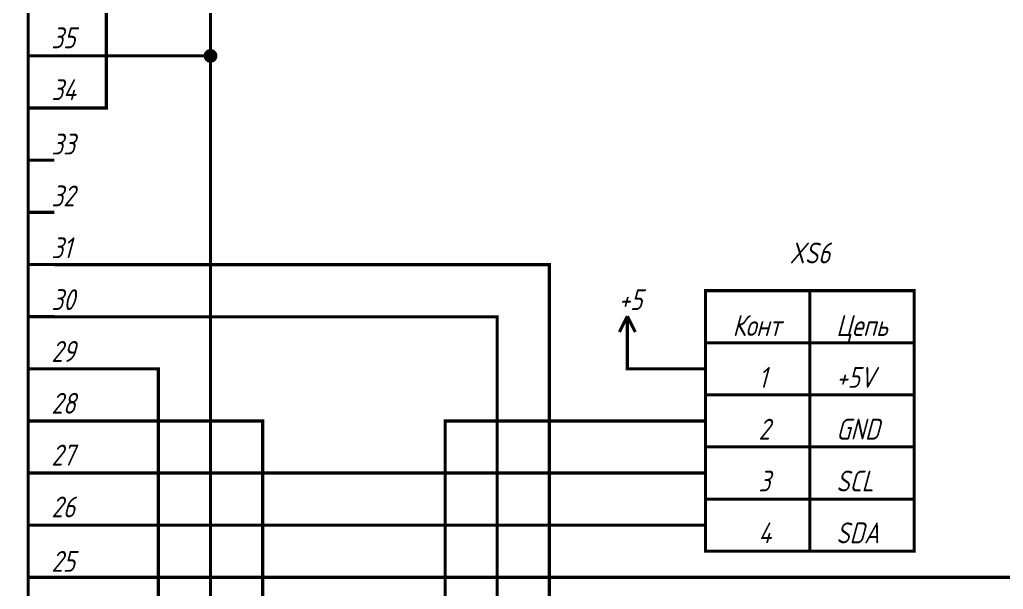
# Paper-space layout 'Layout1' of a CAD drawing. Extents: x -1 to 840, y -1 to 593.
# Drawn here: x 355 to 449.3, y 309.8 to 364.5 of the extents above; entities that cross this region are included whole.
import ezdxf

# ---------------------------------------------------------------- set-up
doc = ezdxf.new("R2010")
doc.units = 0
doc.header["$MEASUREMENT"] = 0
doc.layers.add('Sheet', color=255, linetype='CONTINUOUS')
doc.styles.add('GOST type A0', font='', dxfattribs={"oblique": 15, "height": 3.5})
doc.styles.get('GOST type A0').set_extended_font_data('GOST type A')

psp = doc.layouts.get("Layout1")

# ---------------------------------------------------------------- linework, layer by layer
at = {"layer": 'Sheet', "color": 7}
for points, const_width in [([(728.183, 505.975), (475.759, 505.975), (475.759, 310.999), (358.304, 310.999), (358.304, 310.999)], 0.3), ([(358.304, 355.999), (358.304, 355.999), (363.304, 355.999), (363.304, 418.49), (300.819, 418.49)], 0.3), ([(358.304, 401), (358.304, 401), (373.289, 401), (373.289, 361.001), (373.289, 281.004)], 0.3), ([(372.792, 361.001), (372.792, 361.032), (372.792, 361.048), (372.792, 361.079), (372.807, 361.11), (372.807, 361.125), (372.807, 361.156), (372.823, 361.172), (372.823, 361.203), (372.839, 361.218), (372.854, 361.234), (372.87, 361.265), (372.87, 361.281), (372.885, 361.296), (372.901, 361.312), (372.916, 361.343), (372.932, 361.358), (372.947, 361.374), (372.978, 361.389), (372.994, 361.405), (373.009, 361.42), (373.025, 361.42), (373.056, 361.436), (373.071, 361.451), (373.087, 361.467), (373.118, 361.467), (373.134, 361.483), (373.165, 361.483), (373.18, 361.483), (373.211, 361.498), (373.242, 361.498), (373.258, 361.498), (373.289, 361.498)], 0.3), ([(372.792, 361.001), (372.792, 361.032), (372.792, 361.048), (372.792, 361.079), (372.807, 361.11), (372.807, 361.125), (372.807, 361.156), (372.823, 361.172), (372.823, 361.203), (372.839, 361.218), (372.854, 361.234), (372.87, 361.265), (372.87, 361.281), (372.885, 361.296), (372.901, 361.312), (372.916, 361.343), (372.932, 361.358), (372.947, 361.374), (372.978, 361.389), (372.994, 361.405), (373.009, 361.42), (373.025, 361.42), (373.056, 361.436), (373.071, 361.451), (373.087, 361.467), (373.118, 361.467), (373.134, 361.483), (373.165, 361.483), (373.18, 361.483), (373.211, 361.498), (373.242, 361.498), (373.258, 361.498), (373.289, 361.498)], 0.3), ([(372.792, 361.001), (372.792, 361.032), (372.792, 361.048), (372.792, 361.079), (372.807, 361.11), (372.807, 361.125), (372.807, 361.156), (372.823, 361.172), (372.823, 361.203), (372.839, 361.218), (372.854, 361.234), (372.87, 361.265), (372.87, 361.281), (372.885, 361.296), (372.901, 361.312), (372.916, 361.343), (372.932, 361.358), (372.947, 361.374), (372.978, 361.389), (372.994, 361.405), (373.009, 361.42), (373.025, 361.42), (373.056, 361.436), (373.071, 361.451), (373.087, 361.467), (373.118, 361.467), (373.134, 361.483), (373.165, 361.483), (373.18, 361.483), (373.211, 361.498), (373.242, 361.498), (373.258, 361.498), (373.289, 361.498)], 0.3), ([(372.792, 361.001), (372.792, 361.032), (372.792, 361.048), (372.792, 361.079), (372.807, 361.11), (372.807, 361.125), (372.807, 361.156), (372.823, 361.172), (372.823, 361.203), (372.839, 361.218), (372.854, 361.234), (372.87, 361.265), (372.87, 361.281), (372.885, 361.296), (372.901, 361.312), (372.916, 361.343), (372.932, 361.358), (372.947, 361.374), (372.978, 361.389), (372.994, 361.405), (373.009, 361.42), (373.025, 361.42), (373.056, 361.436), (373.071, 361.451), (373.087, 361.467), (373.118, 361.467), (373.134, 361.483), (373.165, 361.483), (373.18, 361.483), (373.211, 361.498), (373.242, 361.498), (373.258, 361.498), (373.289, 361.498)], 0.3), ([(372.792, 361.001), (372.792, 361.032), (372.792, 361.048), (372.792, 361.079), (372.807, 361.11), (372.807, 361.125), (372.807, 361.156), (372.823, 361.172), (372.823, 361.203), (372.839, 361.218), (372.854, 361.234), (372.87, 361.265), (372.87, 361.281), (372.885, 361.296), (372.901, 361.312), (372.916, 361.343), (372.932, 361.358), (372.947, 361.374), (372.978, 361.389), (372.994, 361.405), (373.009, 361.42), (373.025, 361.42), (373.056, 361.436), (373.071, 361.451), (373.087, 361.467), (373.118, 361.467), (373.134, 361.483), (373.165, 361.483), (373.18, 361.483), (373.211, 361.498), (373.242, 361.498), (373.258, 361.498), (373.289, 361.498)], 0.0991), ([(372.792, 361.001), (372.792, 361.032), (372.792, 361.048), (372.792, 361.079), (372.807, 361.11), (372.807, 361.125), (372.807, 361.156), (372.823, 361.172), (372.823, 361.203), (372.839, 361.218), (372.854, 361.234), (372.87, 361.265), (372.87, 361.281), (372.885, 361.296), (372.901, 361.312), (372.916, 361.343), (372.932, 361.358), (372.947, 361.374), (372.978, 361.389), (372.994, 361.405), (373.009, 361.42), (373.025, 361.42), (373.056, 361.436), (373.071, 361.451), (373.087, 361.467), (373.118, 361.467), (373.134, 361.483), (373.165, 361.483), (373.18, 361.483), (373.211, 361.498), (373.242, 361.498), (373.258, 361.498), (373.289, 361.498)], 0.0991), ([(372.792, 361.001), (372.792, 361.032), (372.792, 361.048), (372.792, 361.079), (372.807, 361.11), (372.807, 361.125), (372.807, 361.156), (372.823, 361.172), (372.823, 361.203), (372.839, 361.218), (372.854, 361.234), (372.87, 361.265), (372.87, 361.281), (372.885, 361.296), (372.901, 361.312), (372.916, 361.343), (372.932, 361.358), (372.947, 361.374), (372.978, 361.389), (372.994, 361.405), (373.009, 361.42), (373.025, 361.42), (373.056, 361.436), (373.071, 361.451), (373.087, 361.467), (373.118, 361.467), (373.134, 361.483), (373.165, 361.483), (373.18, 361.483), (373.211, 361.498), (373.242, 361.498), (373.258, 361.498), (373.289, 361.498)], 0.0991), ([(372.792, 361.001), (372.792, 361.032), (372.792, 361.048), (372.792, 361.079), (372.807, 361.11), (372.807, 361.125), (372.807, 361.156), (372.823, 361.172), (372.823, 361.203), (372.839, 361.218), (372.854, 361.234), (372.87, 361.265), (372.87, 361.281), (372.885, 361.296), (372.901, 361.312), (372.916, 361.343), (372.932, 361.358), (372.947, 361.374), (372.978, 361.389), (372.994, 361.405), (373.009, 361.42), (373.025, 361.42), (373.056, 361.436), (373.071, 361.451), (373.087, 361.467), (373.118, 361.467), (373.134, 361.483), (373.165, 361.483), (373.18, 361.483), (373.211, 361.498), (373.242, 361.498), (373.258, 361.498), (373.289, 361.498)], 0.0991), ([(373.289, 361.498), (373.289, 361.498)], 0.3), ([(373.289, 361.498), (373.32, 361.498), (373.335, 361.498), (373.366, 361.498), (373.398, 361.483), (373.413, 361.483), (373.444, 361.483), (373.46, 361.467), (373.491, 361.467), (373.506, 361.451), (373.537, 361.436), (373.553, 361.42), (373.568, 361.42), (373.599, 361.405), (373.615, 361.389), (373.63, 361.374), (373.646, 361.358), (373.662, 361.343), (373.677, 361.312), (373.693, 361.296), (373.708, 361.281), (373.724, 361.265), (373.739, 361.234), (373.755, 361.218), (373.755, 361.203), (373.77, 361.172), (373.77, 361.156), (373.786, 361.125), (373.786, 361.11), (373.801, 361.079), (373.801, 361.048), (373.801, 361.032), (373.801, 361.001)], 0.3), ([(373.289, 361.498), (373.289, 361.498)], 0.3), ([(373.289, 361.498), (373.32, 361.498), (373.335, 361.498), (373.366, 361.498), (373.398, 361.483), (373.413, 361.483), (373.444, 361.483), (373.46, 361.467), (373.491, 361.467), (373.506, 361.451), (373.537, 361.436), (373.553, 361.42), (373.568, 361.42), (373.599, 361.405), (373.615, 361.389), (373.63, 361.374), (373.646, 361.358), (373.662, 361.343), (373.677, 361.312), (373.693, 361.296), (373.708, 361.281), (373.724, 361.265), (373.739, 361.234), (373.755, 361.218), (373.755, 361.203), (373.77, 361.172), (373.77, 361.156), (373.786, 361.125), (373.786, 361.11), (373.801, 361.079), (373.801, 361.048), (373.801, 361.032), (373.801, 361.001)], 0.3), ([(373.289, 361.498), (373.289, 361.498)], 0.3), ([(373.289, 361.498), (373.32, 361.498), (373.335, 361.498), (373.366, 361.498), (373.398, 361.483), (373.413, 361.483), (373.444, 361.483), (373.46, 361.467), (373.491, 361.467), (373.506, 361.451), (373.537, 361.436), (373.553, 361.42), (373.568, 361.42), (373.599, 361.405), (373.615, 361.389), (373.63, 361.374), (373.646, 361.358), (373.662, 361.343), (373.677, 361.312), (373.693, 361.296), (373.708, 361.281), (373.724, 361.265), (373.739, 361.234), (373.755, 361.218), (373.755, 361.203), (373.77, 361.172), (373.77, 361.156), (373.786, 361.125), (373.786, 361.11), (373.801, 361.079), (373.801, 361.048), (373.801, 361.032), (373.801, 361.001)], 0.3), ([(373.289, 361.498), (373.289, 361.498)], 0.3), ([(373.289, 361.498), (373.32, 361.498), (373.335, 361.498), (373.366, 361.498), (373.398, 361.483), (373.413, 361.483), (373.444, 361.483), (373.46, 361.467), (373.491, 361.467), (373.506, 361.451), (373.537, 361.436), (373.553, 361.42), (373.568, 361.42), (373.599, 361.405), (373.615, 361.389), (373.63, 361.374), (373.646, 361.358), (373.662, 361.343), (373.677, 361.312), (373.693, 361.296), (373.708, 361.281), (373.724, 361.265), (373.739, 361.234), (373.755, 361.218), (373.755, 361.203), (373.77, 361.172), (373.77, 361.156), (373.786, 361.125), (373.786, 361.11), (373.801, 361.079), (373.801, 361.048), (373.801, 361.032), (373.801, 361.001)], 0.3), ([(373.289, 361.498), (373.289, 361.498)], 0.0991), ([(373.289, 361.498), (373.32, 361.498), (373.335, 361.498), (373.366, 361.498), (373.398, 361.483), (373.413, 361.483), (373.444, 361.483), (373.46, 361.467), (373.491, 361.467), (373.506, 361.451), (373.537, 361.436), (373.553, 361.42), (373.568, 361.42), (373.599, 361.405), (373.615, 361.389), (373.63, 361.374), (373.646, 361.358), (373.662, 361.343), (373.677, 361.312), (373.693, 361.296), (373.708, 361.281), (373.724, 361.265), (373.739, 361.234), (373.755, 361.218), (373.755, 361.203), (373.77, 361.172), (373.77, 361.156), (373.786, 361.125), (373.786, 361.11), (373.801, 361.079), (373.801, 361.048), (373.801, 361.032), (373.801, 361.001)], 0.0991), ([(373.289, 361.498), (373.289, 361.498)], 0.0991), ([(373.289, 361.498), (373.32, 361.498), (373.335, 361.498), (373.366, 361.498), (373.398, 361.483), (373.413, 361.483), (373.444, 361.483), (373.46, 361.467), (373.491, 361.467), (373.506, 361.451), (373.537, 361.436), (373.553, 361.42), (373.568, 361.42), (373.599, 361.405), (373.615, 361.389), (373.63, 361.374), (373.646, 361.358), (373.662, 361.343), (373.677, 361.312), (373.693, 361.296), (373.708, 361.281), (373.724, 361.265), (373.739, 361.234), (373.755, 361.218), (373.755, 361.203), (373.77, 361.172), (373.77, 361.156), (373.786, 361.125), (373.786, 361.11), (373.801, 361.079), (373.801, 361.048), (373.801, 361.032), (373.801, 361.001)], 0.0991), ([(373.289, 361.498), (373.289, 361.498)], 0.0991), ([(373.289, 361.498), (373.32, 361.498), (373.335, 361.498), (373.366, 361.498), (373.398, 361.483), (373.413, 361.483), (373.444, 361.483), (373.46, 361.467), (373.491, 361.467), (373.506, 361.451), (373.537, 361.436), (373.553, 361.42), (373.568, 361.42), (373.599, 361.405), (373.615, 361.389), (373.63, 361.374), (373.646, 361.358), (373.662, 361.343), (373.677, 361.312), (373.693, 361.296), (373.708, 361.281), (373.724, 361.265), (373.739, 361.234), (373.755, 361.218), (373.755, 361.203), (373.77, 361.172), (373.77, 361.156), (373.786, 361.125), (373.786, 361.11), (373.801, 361.079), (373.801, 361.048), (373.801, 361.032), (373.801, 361.001)], 0.0991), ([(373.289, 361.498), (373.289, 361.498)], 0.0991), ([(373.289, 361.498), (373.32, 361.498), (373.335, 361.498), (373.366, 361.498), (373.398, 361.483), (373.413, 361.483), (373.444, 361.483), (373.46, 361.467), (373.491, 361.467), (373.506, 361.451), (373.537, 361.436), (373.553, 361.42), (373.568, 361.42), (373.599, 361.405), (373.615, 361.389), (373.63, 361.374), (373.646, 361.358), (373.662, 361.343), (373.677, 361.312), (373.693, 361.296), (373.708, 361.281), (373.724, 361.265), (373.739, 361.234), (373.755, 361.218), (373.755, 361.203), (373.77, 361.172), (373.77, 361.156), (373.786, 361.125), (373.786, 361.11), (373.801, 361.079), (373.801, 361.048), (373.801, 361.032), (373.801, 361.001)], 0.0991), ([(355.804, 361.001), (358.304, 361.001)], 0.3), ([(358.304, 361.001), (358.304, 361.001), (373.289, 361.001)], 0.3), ([(373.289, 360.488), (373.258, 360.488), (373.242, 360.488), (373.211, 360.488), (373.18, 360.504), (373.165, 360.504), (373.134, 360.519), (373.118, 360.519), (373.087, 360.535), (373.071, 360.535), (373.056, 360.551), (373.025, 360.566), (373.009, 360.582), (372.994, 360.597), (372.978, 360.613), (372.947, 360.628), (372.932, 360.644), (372.916, 360.659), (372.901, 360.675), (372.885, 360.69), (372.87, 360.721), (372.87, 360.737), (372.854, 360.752), (372.839, 360.784), (372.823, 360.799), (372.823, 360.83), (372.807, 360.846), (372.807, 360.877), (372.807, 360.892), (372.792, 360.923), (372.792, 360.954), (372.792, 360.97), (372.792, 361.001)], 0.3), ([(372.792, 361.001), (372.792, 361.001)], 0.3), ([(373.289, 360.488), (373.258, 360.488), (373.242, 360.488), (373.211, 360.488), (373.18, 360.504), (373.165, 360.504), (373.134, 360.519), (373.118, 360.519), (373.087, 360.535), (373.071, 360.535), (373.056, 360.551), (373.025, 360.566), (373.009, 360.582), (372.994, 360.597), (372.978, 360.613), (372.947, 360.628), (372.932, 360.644), (372.916, 360.659), (372.901, 360.675), (372.885, 360.69), (372.87, 360.721), (372.87, 360.737), (372.854, 360.752), (372.839, 360.784), (372.823, 360.799), (372.823, 360.83), (372.807, 360.846), (372.807, 360.877), (372.807, 360.892), (372.792, 360.923), (372.792, 360.954), (372.792, 360.97), (372.792, 361.001)], 0.3), ([(372.792, 361.001), (372.792, 361.001)], 0.3), ([(373.289, 360.488), (373.258, 360.488), (373.242, 360.488), (373.211, 360.488), (373.18, 360.504), (373.165, 360.504), (373.134, 360.519), (373.118, 360.519), (373.087, 360.535), (373.071, 360.535), (373.056, 360.551), (373.025, 360.566), (373.009, 360.582), (372.994, 360.597), (372.978, 360.613), (372.947, 360.628), (372.932, 360.644), (372.916, 360.659), (372.901, 360.675), (372.885, 360.69), (372.87, 360.721), (372.87, 360.737), (372.854, 360.752), (372.839, 360.784), (372.823, 360.799), (372.823, 360.83), (372.807, 360.846), (372.807, 360.877), (372.807, 360.892), (372.792, 360.923), (372.792, 360.954), (372.792, 360.97), (372.792, 361.001)], 0.3), ([(372.792, 361.001), (372.792, 361.001)], 0.3), ([(373.289, 360.488), (373.258, 360.488), (373.242, 360.488), (373.211, 360.488), (373.18, 360.504), (373.165, 360.504), (373.134, 360.519), (373.118, 360.519), (373.087, 360.535), (373.071, 360.535), (373.056, 360.551), (373.025, 360.566), (373.009, 360.582), (372.994, 360.597), (372.978, 360.613), (372.947, 360.628), (372.932, 360.644), (372.916, 360.659), (372.901, 360.675), (372.885, 360.69), (372.87, 360.721), (372.87, 360.737), (372.854, 360.752), (372.839, 360.784), (372.823, 360.799), (372.823, 360.83), (372.807, 360.846), (372.807, 360.877), (372.807, 360.892), (372.792, 360.923), (372.792, 360.954), (372.792, 360.97), (372.792, 361.001)], 0.3), ([(372.792, 361.001), (372.792, 361.001)], 0.3), ([(373.289, 360.488), (373.258, 360.488), (373.242, 360.488), (373.211, 360.488), (373.18, 360.504), (373.165, 360.504), (373.134, 360.519), (373.118, 360.519), (373.087, 360.535), (373.071, 360.535), (373.056, 360.551), (373.025, 360.566), (373.009, 360.582), (372.994, 360.597), (372.978, 360.613), (372.947, 360.628), (372.932, 360.644), (372.916, 360.659), (372.901, 360.675), (372.885, 360.69), (372.87, 360.721), (372.87, 360.737), (372.854, 360.752), (372.839, 360.784), (372.823, 360.799), (372.823, 360.83), (372.807, 360.846), (372.807, 360.877), (372.807, 360.892), (372.792, 360.923), (372.792, 360.954), (372.792, 360.97), (372.792, 361.001)], 0.0991), ([(372.792, 361.001), (372.792, 361.001)], 0.0991), ([(373.289, 360.488), (373.258, 360.488), (373.242, 360.488), (373.211, 360.488), (373.18, 360.504), (373.165, 360.504), (373.134, 360.519), (373.118, 360.519), (373.087, 360.535), (373.071, 360.535), (373.056, 360.551), (373.025, 360.566), (373.009, 360.582), (372.994, 360.597), (372.978, 360.613), (372.947, 360.628), (372.932, 360.644), (372.916, 360.659), (372.901, 360.675), (372.885, 360.69), (372.87, 360.721), (372.87, 360.737), (372.854, 360.752), (372.839, 360.784), (372.823, 360.799), (372.823, 360.83), (372.807, 360.846), (372.807, 360.877), (372.807, 360.892), (372.792, 360.923), (372.792, 360.954), (372.792, 360.97), (372.792, 361.001)], 0.0991), ([(372.792, 361.001), (372.792, 361.001)], 0.0991), ([(373.289, 360.488), (373.258, 360.488), (373.242, 360.488), (373.211, 360.488), (373.18, 360.504), (373.165, 360.504), (373.134, 360.519), (373.118, 360.519), (373.087, 360.535), (373.071, 360.535), (373.056, 360.551), (373.025, 360.566), (373.009, 360.582), (372.994, 360.597), (372.978, 360.613), (372.947, 360.628), (372.932, 360.644), (372.916, 360.659), (372.901, 360.675), (372.885, 360.69), (372.87, 360.721), (372.87, 360.737), (372.854, 360.752), (372.839, 360.784), (372.823, 360.799), (372.823, 360.83), (372.807, 360.846), (372.807, 360.877), (372.807, 360.892), (372.792, 360.923), (372.792, 360.954), (372.792, 360.97), (372.792, 361.001)], 0.0991), ([(372.792, 361.001), (372.792, 361.001)], 0.0991), ([(373.289, 360.488), (373.258, 360.488), (373.242, 360.488), (373.211, 360.488), (373.18, 360.504), (373.165, 360.504), (373.134, 360.519), (373.118, 360.519), (373.087, 360.535), (373.071, 360.535), (373.056, 360.551), (373.025, 360.566), (373.009, 360.582), (372.994, 360.597), (372.978, 360.613), (372.947, 360.628), (372.932, 360.644), (372.916, 360.659), (372.901, 360.675), (372.885, 360.69), (372.87, 360.721), (372.87, 360.737), (372.854, 360.752), (372.839, 360.784), (372.823, 360.799), (372.823, 360.83), (372.807, 360.846), (372.807, 360.877), (372.807, 360.892), (372.792, 360.923), (372.792, 360.954), (372.792, 360.97), (372.792, 361.001)], 0.0991), ([(372.792, 361.001), (372.792, 361.001)], 0.0991), ([(373.801, 361.001), (373.801, 360.97), (373.801, 360.954), (373.801, 360.923), (373.786, 360.892), (373.786, 360.877), (373.77, 360.846), (373.77, 360.83), (373.755, 360.799), (373.755, 360.784), (373.739, 360.752), (373.724, 360.737), (373.708, 360.721), (373.693, 360.69), (373.677, 360.675), (373.662, 360.659), (373.646, 360.644), (373.63, 360.628), (373.615, 360.613), (373.599, 360.597), (373.568, 360.582), (373.553, 360.566), (373.537, 360.551), (373.506, 360.535), (373.491, 360.535), (373.46, 360.519), (373.444, 360.519), (373.413, 360.504), (373.398, 360.504), (373.366, 360.488), (373.335, 360.488), (373.32, 360.488), (373.289, 360.488)], 0.3), ([(373.801, 361.001), (373.801, 360.97), (373.801, 360.954), (373.801, 360.923), (373.786, 360.892), (373.786, 360.877), (373.77, 360.846), (373.77, 360.83), (373.755, 360.799), (373.755, 360.784), (373.739, 360.752), (373.724, 360.737), (373.708, 360.721), (373.693, 360.69), (373.677, 360.675), (373.662, 360.659), (373.646, 360.644), (373.63, 360.628), (373.615, 360.613), (373.599, 360.597), (373.568, 360.582), (373.553, 360.566), (373.537, 360.551), (373.506, 360.535), (373.491, 360.535), (373.46, 360.519), (373.444, 360.519), (373.413, 360.504), (373.398, 360.504), (373.366, 360.488), (373.335, 360.488), (373.32, 360.488), (373.289, 360.488)], 0.3), ([(373.801, 361.001), (373.801, 360.97), (373.801, 360.954), (373.801, 360.923), (373.786, 360.892), (373.786, 360.877), (373.77, 360.846), (373.77, 360.83), (373.755, 360.799), (373.755, 360.784), (373.739, 360.752), (373.724, 360.737), (373.708, 360.721), (373.693, 360.69), (373.677, 360.675), (373.662, 360.659), (373.646, 360.644), (373.63, 360.628), (373.615, 360.613), (373.599, 360.597), (373.568, 360.582), (373.553, 360.566), (373.537, 360.551), (373.506, 360.535), (373.491, 360.535), (373.46, 360.519), (373.444, 360.519), (373.413, 360.504), (373.398, 360.504), (373.366, 360.488), (373.335, 360.488), (373.32, 360.488), (373.289, 360.488)], 0.3), ([(373.801, 361.001), (373.801, 360.97), (373.801, 360.954), (373.801, 360.923), (373.786, 360.892), (373.786, 360.877), (373.77, 360.846), (373.77, 360.83), (373.755, 360.799), (373.755, 360.784), (373.739, 360.752), (373.724, 360.737), (373.708, 360.721), (373.693, 360.69), (373.677, 360.675), (373.662, 360.659), (373.646, 360.644), (373.63, 360.628), (373.615, 360.613), (373.599, 360.597), (373.568, 360.582), (373.553, 360.566), (373.537, 360.551), (373.506, 360.535), (373.491, 360.535), (373.46, 360.519), (373.444, 360.519), (373.413, 360.504), (373.398, 360.504), (373.366, 360.488), (373.335, 360.488), (373.32, 360.488), (373.289, 360.488)], 0.3), ([(373.801, 361.001), (373.801, 360.97), (373.801, 360.954), (373.801, 360.923), (373.786, 360.892), (373.786, 360.877), (373.77, 360.846), (373.77, 360.83), (373.755, 360.799), (373.755, 360.784), (373.739, 360.752), (373.724, 360.737), (373.708, 360.721), (373.693, 360.69), (373.677, 360.675), (373.662, 360.659), (373.646, 360.644), (373.63, 360.628), (373.615, 360.613), (373.599, 360.597), (373.568, 360.582), (373.553, 360.566), (373.537, 360.551), (373.506, 360.535), (373.491, 360.535), (373.46, 360.519), (373.444, 360.519), (373.413, 360.504), (373.398, 360.504), (373.366, 360.488), (373.335, 360.488), (373.32, 360.488), (373.289, 360.488)], 0.0991), ([(373.801, 361.001), (373.801, 360.97), (373.801, 360.954), (373.801, 360.923), (373.786, 360.892), (373.786, 360.877), (373.77, 360.846), (373.77, 360.83), (373.755, 360.799), (373.755, 360.784), (373.739, 360.752), (373.724, 360.737), (373.708, 360.721), (373.693, 360.69), (373.677, 360.675), (373.662, 360.659), (373.646, 360.644), (373.63, 360.628), (373.615, 360.613), (373.599, 360.597), (373.568, 360.582), (373.553, 360.566), (373.537, 360.551), (373.506, 360.535), (373.491, 360.535), (373.46, 360.519), (373.444, 360.519), (373.413, 360.504), (373.398, 360.504), (373.366, 360.488), (373.335, 360.488), (373.32, 360.488), (373.289, 360.488)], 0.0991), ([(373.801, 361.001), (373.801, 360.97), (373.801, 360.954), (373.801, 360.923), (373.786, 360.892), (373.786, 360.877), (373.77, 360.846), (373.77, 360.83), (373.755, 360.799), (373.755, 360.784), (373.739, 360.752), (373.724, 360.737), (373.708, 360.721), (373.693, 360.69), (373.677, 360.675), (373.662, 360.659), (373.646, 360.644), (373.63, 360.628), (373.615, 360.613), (373.599, 360.597), (373.568, 360.582), (373.553, 360.566), (373.537, 360.551), (373.506, 360.535), (373.491, 360.535), (373.46, 360.519), (373.444, 360.519), (373.413, 360.504), (373.398, 360.504), (373.366, 360.488), (373.335, 360.488), (373.32, 360.488), (373.289, 360.488)], 0.0991), ([(373.801, 361.001), (373.801, 360.97), (373.801, 360.954), (373.801, 360.923), (373.786, 360.892), (373.786, 360.877), (373.77, 360.846), (373.77, 360.83), (373.755, 360.799), (373.755, 360.784), (373.739, 360.752), (373.724, 360.737), (373.708, 360.721), (373.693, 360.69), (373.677, 360.675), (373.662, 360.659), (373.646, 360.644), (373.63, 360.628), (373.615, 360.613), (373.599, 360.597), (373.568, 360.582), (373.553, 360.566), (373.537, 360.551), (373.506, 360.535), (373.491, 360.535), (373.46, 360.519), (373.444, 360.519), (373.413, 360.504), (373.398, 360.504), (373.366, 360.488), (373.335, 360.488), (373.32, 360.488), (373.289, 360.488)], 0.0991), ([(373.801, 361.001), (373.801, 361.001), (373.801, 361.001), (373.801, 361.001), (373.801, 361.001), (373.801, 361.001), (373.801, 361.001), (373.801, 361.001), (373.801, 361.001), (373.801, 361.001), (373.801, 361.001), (373.801, 361.001), (373.801, 361.001), (373.801, 361.001), (373.801, 361.001), (373.801, 361.001), (373.801, 361.001), (373.801, 361.001), (373.801, 361.001), (373.801, 361.001), (373.801, 361.001), (373.801, 361.001), (373.801, 361.001), (373.801, 361.001), (373.801, 361.001), (373.801, 361.001), (373.801, 361.001), (373.801, 361.001), (373.801, 361.001), (373.801, 361.001), (373.801, 361.001), (373.801, 361.001), (373.801, 361.001)], 0.3), ([(373.801, 361.001), (373.801, 361.001)], 0.3), ([(373.801, 361.001), (373.801, 361.001), (373.801, 361.001), (373.801, 361.001), (373.801, 361.001), (373.801, 361.001), (373.801, 361.001), (373.801, 361.001), (373.801, 361.001), (373.801, 361.001), (373.801, 361.001), (373.801, 361.001), (373.801, 361.001), (373.801, 361.001), (373.801, 361.001), (373.801, 361.001), (373.801, 361.001), (373.801, 361.001), (373.801, 361.001), (373.801, 361.001), (373.801, 361.001), (373.801, 361.001), (373.801, 361.001), (373.801, 361.001), (373.801, 361.001), (373.801, 361.001), (373.801, 361.001), (373.801, 361.001), (373.801, 361.001), (373.801, 361.001), (373.801, 361.001), (373.801, 361.001), (373.801, 361.001)], 0.3), ([(373.801, 361.001), (373.801, 361.001)], 0.3), ([(373.801, 361.001), (373.801, 361.001), (373.801, 361.001), (373.801, 361.001), (373.801, 361.001), (373.801, 361.001), (373.801, 361.001), (373.801, 361.001), (373.801, 361.001), (373.801, 361.001), (373.801, 361.001), (373.801, 361.001), (373.801, 361.001), (373.801, 361.001), (373.801, 361.001), (373.801, 361.001), (373.801, 361.001), (373.801, 361.001), (373.801, 361.001), (373.801, 361.001), (373.801, 361.001), (373.801, 361.001), (373.801, 361.001), (373.801, 361.001), (373.801, 361.001), (373.801, 361.001), (373.801, 361.001), (373.801, 361.001), (373.801, 361.001), (373.801, 361.001), (373.801, 361.001), (373.801, 361.001), (373.801, 361.001)], 0.3), ([(373.801, 361.001), (373.801, 361.001)], 0.3), ([(373.801, 361.001), (373.801, 361.001), (373.801, 361.001), (373.801, 361.001), (373.801, 361.001), (373.801, 361.001), (373.801, 361.001), (373.801, 361.001), (373.801, 361.001), (373.801, 361.001), (373.801, 361.001), (373.801, 361.001), (373.801, 361.001), (373.801, 361.001), (373.801, 361.001), (373.801, 361.001), (373.801, 361.001), (373.801, 361.001), (373.801, 361.001), (373.801, 361.001), (373.801, 361.001), (373.801, 361.001), (373.801, 361.001), (373.801, 361.001), (373.801, 361.001), (373.801, 361.001), (373.801, 361.001), (373.801, 361.001), (373.801, 361.001), (373.801, 361.001), (373.801, 361.001), (373.801, 361.001), (373.801, 361.001)], 0.3), ([(373.801, 361.001), (373.801, 361.001)], 0.3), ([(373.801, 361.001), (373.801, 361.001), (373.801, 361.001), (373.801, 361.001), (373.801, 361.001), (373.801, 361.001), (373.801, 361.001), (373.801, 361.001), (373.801, 361.001), (373.801, 361.001), (373.801, 361.001), (373.801, 361.001), (373.801, 361.001), (373.801, 361.001), (373.801, 361.001), (373.801, 361.001), (373.801, 361.001), (373.801, 361.001), (373.801, 361.001), (373.801, 361.001), (373.801, 361.001), (373.801, 361.001), (373.801, 361.001), (373.801, 361.001), (373.801, 361.001), (373.801, 361.001), (373.801, 361.001), (373.801, 361.001), (373.801, 361.001), (373.801, 361.001), (373.801, 361.001), (373.801, 361.001), (373.801, 361.001)], 0.0991), ([(373.801, 361.001), (373.801, 361.001)], 0.0991), ([(373.801, 361.001), (373.801, 361.001), (373.801, 361.001), (373.801, 361.001), (373.801, 361.001), (373.801, 361.001), (373.801, 361.001), (373.801, 361.001), (373.801, 361.001), (373.801, 361.001), (373.801, 361.001), (373.801, 361.001), (373.801, 361.001), (373.801, 361.001), (373.801, 361.001), (373.801, 361.001), (373.801, 361.001), (373.801, 361.001), (373.801, 361.001), (373.801, 361.001), (373.801, 361.001), (373.801, 361.001), (373.801, 361.001), (373.801, 361.001), (373.801, 361.001), (373.801, 361.001), (373.801, 361.001), (373.801, 361.001), (373.801, 361.001), (373.801, 361.001), (373.801, 361.001), (373.801, 361.001), (373.801, 361.001)], 0.0991), ([(373.801, 361.001), (373.801, 361.001)], 0.0991), ([(373.801, 361.001), (373.801, 361.001), (373.801, 361.001), (373.801, 361.001), (373.801, 361.001), (373.801, 361.001), (373.801, 361.001), (373.801, 361.001), (373.801, 361.001), (373.801, 361.001), (373.801, 361.001), (373.801, 361.001), (373.801, 361.001), (373.801, 361.001), (373.801, 361.001), (373.801, 361.001), (373.801, 361.001), (373.801, 361.001), (373.801, 361.001), (373.801, 361.001), (373.801, 361.001), (373.801, 361.001), (373.801, 361.001), (373.801, 361.001), (373.801, 361.001), (373.801, 361.001), (373.801, 361.001), (373.801, 361.001), (373.801, 361.001), (373.801, 361.001), (373.801, 361.001), (373.801, 361.001), (373.801, 361.001)], 0.0991), ([(373.801, 361.001), (373.801, 361.001)], 0.0991), ([(373.801, 361.001), (373.801, 361.001), (373.801, 361.001), (373.801, 361.001), (373.801, 361.001), (373.801, 361.001), (373.801, 361.001), (373.801, 361.001), (373.801, 361.001), (373.801, 361.001), (373.801, 361.001), (373.801, 361.001), (373.801, 361.001), (373.801, 361.001), (373.801, 361.001), (373.801, 361.001), (373.801, 361.001), (373.801, 361.001), (373.801, 361.001), (373.801, 361.001), (373.801, 361.001), (373.801, 361.001), (373.801, 361.001), (373.801, 361.001), (373.801, 361.001), (373.801, 361.001), (373.801, 361.001), (373.801, 361.001), (373.801, 361.001), (373.801, 361.001), (373.801, 361.001), (373.801, 361.001), (373.801, 361.001)], 0.0991), ([(373.801, 361.001), (373.801, 361.001)], 0.0991), ([(358.304, 330.99), (358.304, 330.99), (368.289, 330.99), (368.289, 265.998), (275.835, 265.998), (275.835, 355.999), (153.365, 355.999)], 0.3), ([(355.804, 355.999), (358.304, 355.999)], 0.3), ([(355.804, 350.997), (358.304, 350.997)], 0.3), ([(153.365, 345.996), (270.835, 345.996), (270.835, 260.997), (378.289, 260.997), (378.289, 325.989), (358.304, 325.989), (358.304, 325.989)], 0.3), ([(355.804, 345.996), (358.304, 345.996)], 0.3), ([(355.804, 340.994), (358.304, 340.994)], 0.3), ([(658.213, 265.983), (663.213, 265.983), (663.213, 280.988), (405.789, 280.988), (405.789, 340.978), (358.304, 340.978)], 0.3), ([(430.774, 338.493), (430.774, 313.5)], 0.3), ([(355.804, 335.992), (358.304, 335.992)], 0.3), ([(658.213, 260.981), (665.698, 260.981), (665.698, 285.99), (400.789, 285.99), (400.789, 335.977), (358.304, 335.977)], 0.3), ([(413.274, 336.039), (412.513, 334.516)], 0.3), ([(413.274, 336.039), (414.034, 334.516)], 0.3), ([(413.274, 333.491), (413.274, 336.039)], 0.3), ([(413.274, 333.491), (413.274, 330.99), (418.274, 330.99)], 0.3), ([(420.774, 333.491), (440.774, 333.491)], 0.3), ([(355.804, 330.99), (358.304, 330.99)], 0.3), ([(420.774, 330.99), (418.274, 330.99)], 0.3), ([(420.774, 328.489), (440.774, 328.489)], 0.3), ([(355.804, 325.989), (358.304, 325.989)], 0.3), ([(418.274, 325.989), (395.789, 325.989), (395.789, 300.995), (395.789, 281.004), (395.789, 265.998)], 0.3), ([(420.774, 325.989), (418.274, 325.989)], 0.3), ([(420.774, 323.503), (440.774, 323.503)], 0.3), ([(355.804, 321.002), (358.304, 321.002)], 0.3), ([(358.304, 321.002), (358.304, 321.002), (418.274, 321.002)], 0.3), ([(420.774, 321.002), (418.274, 321.002)], 0.3), ([(420.774, 318.501), (440.774, 318.501)], 0.3), ([(355.804, 316.001), (358.304, 316.001)], 0.3), ([(358.304, 316.001), (358.304, 316.001), (418.274, 316.001)], 0.3), ([(420.774, 316.001), (418.274, 316.001)], 0.3), ([(355.804, 310.999), (358.304, 310.999)], 0.3)]:
    psp.add_lwpolyline(points, dxfattribs=dict(at, const_width=const_width))
at = {"layer": 'Sheet', "color": 7, "const_width": 0.3}
for points in [[(310.819, 411.003), (355.804, 411.003), (355.804, 295.993), (310.819, 295.993), (310.819, 411.003)], [(420.774, 338.493), (440.774, 338.493), (440.774, 313.5), (420.774, 313.5), (420.774, 338.493)]]:
    psp.add_lwpolyline(points, close=True, dxfattribs=at)
at = {"layer": 'Sheet', "color": 7, "const_width": 0.508}
psp.add_lwpolyline([(373.017, 361.003, 1), (373.525, 361.003, 1)], format="xyb", close=True, dxfattribs=at)

# ---------------------------------------------------------------- texts
at = {"layer": 'Sheet', "color": 7, "style": 'GOST type A0', "oblique": 15}
for s, p in [('35', (358.025, 361.731)), ('34', (358.025, 356.76)), ('33', (358.025, 351.541)), ('32', (358.025, 346.57)), ('31', (358.025, 341.6)), ('XS6', (428.833, 341.103)), ('30', (358.025, 336.629)), ('+5', (412.435, 336.629)), ('Конт', (423.367, 334.144)), ('Цепь', (433.305, 334.144)), ('29', (358.025, 331.658)), ('1', (425.851, 329.173)), ('+5V', (433.305, 329.173)), ('28', (358.025, 326.688)), ('2', (425.851, 324.202)), ('GND', (433.305, 324.202)), ('27', (358.025, 321.717)), ('3', (425.851, 319.232)), ('SCL', (433.305, 319.232)), ('26', (358.025, 316.746)), ('4', (425.851, 314.261)), ('SDA', (433.305, 314.261)), ('25', (358.025, 311.527))]:
    psp.add_text(s, height=2, dxfattribs=at).set_placement(p)

doc.saveas('drawing.dxf')
